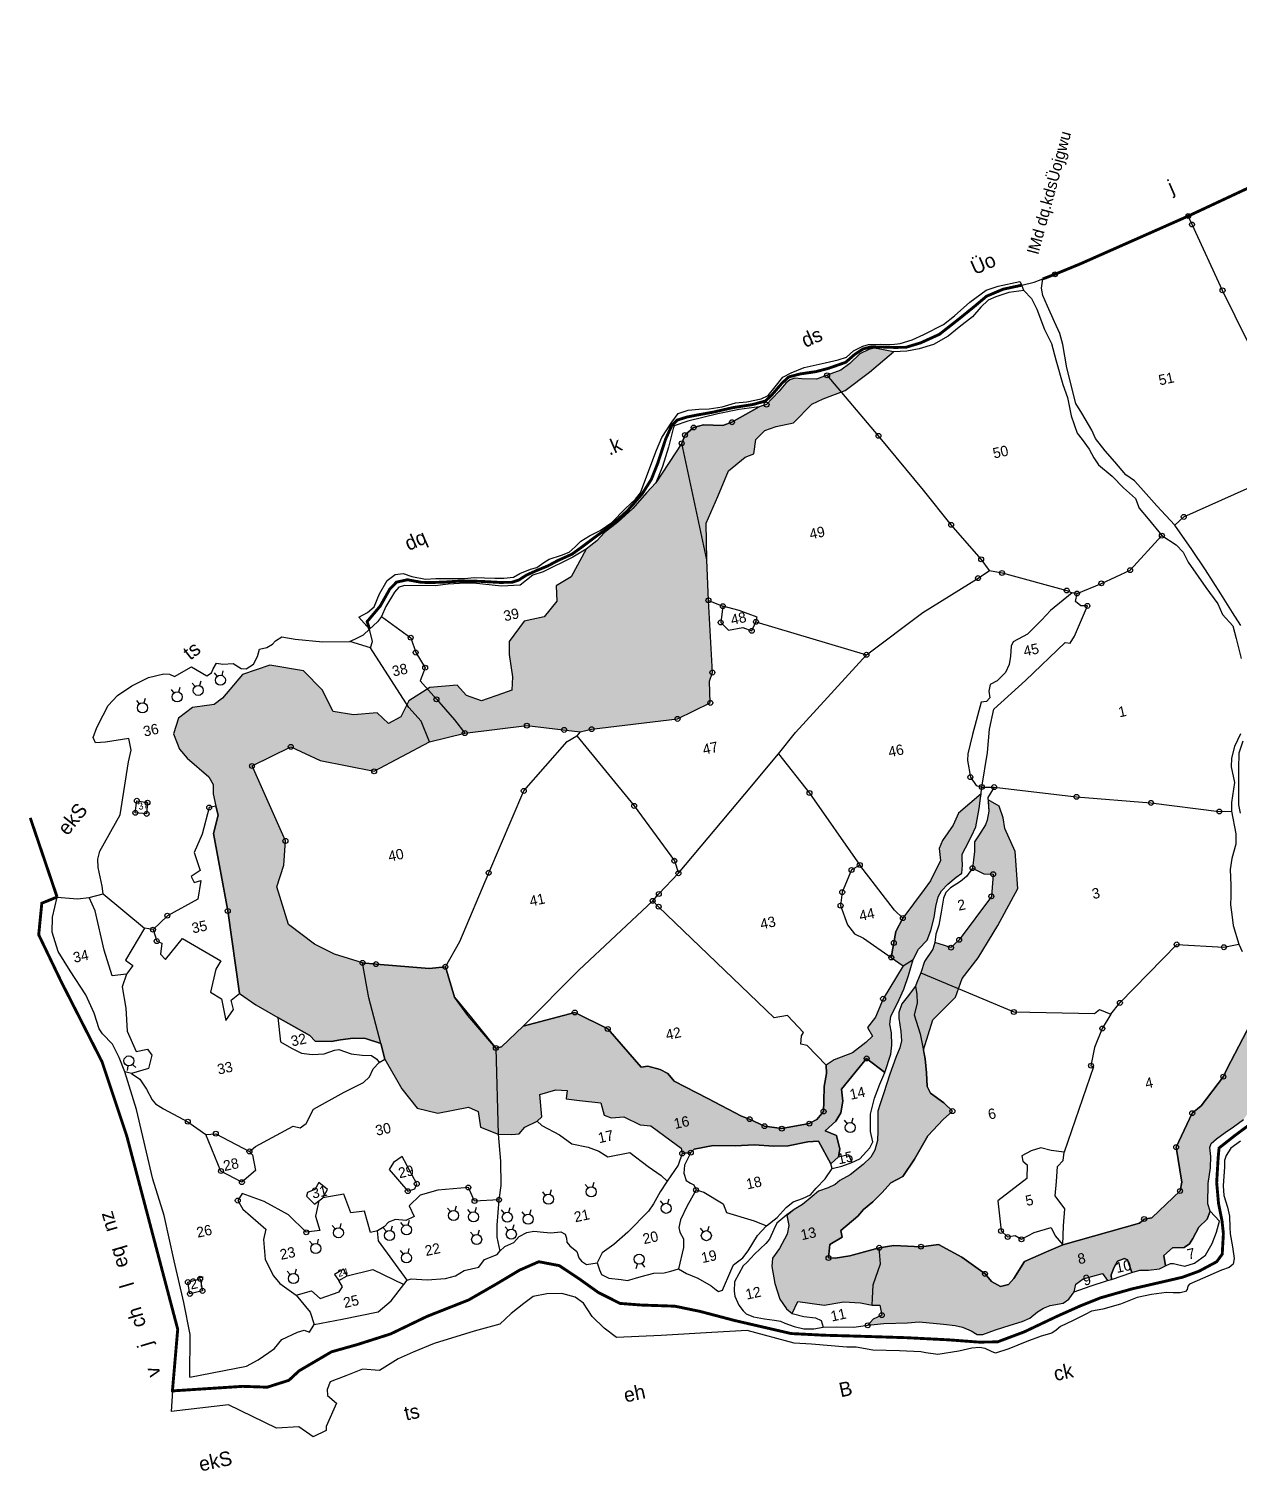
# Model space of a CAD drawing. Header units: metres. Extents: x 328371 to 332061, y 1804484 to 1807299.
# Drawn here: x 328581 to 330627, y 1804654 to 1807091 of the extents above; entities that cross this region are included whole.
import ezdxf

# ---------------------------------------------------------------- set-up
doc = ezdxf.new("R2010")
doc.units = ezdxf.units.M
doc.header["$LTSCALE"] = 0.035
doc.header["$MEASUREMENT"] = 0
doc.linetypes.add('DASHDOT', pattern=[25.4, 12.7, -6.35, 0, -6.35])
doc.linetypes.add('DIVIDE', pattern=[31.75, 12.7, -6.35, 0, -6.35, 0, -6.35])
doc.layers.get('0').update_dxf_attribs({"linetype": 'CONTINUOUS'})
for name, color, linetype in [('OFF', 1, 'CONTINUOUS'), ('POLY_HATCH', 12, 'CONTINUOUS'), ('POLY_PARCEL', 6, 'CONTINUOUS'), ('POLY_ROAD', 30, 'CONTINUOUS'), ('POLY_WATER', 4, 'CONTINUOUS'), ('SYM_STONE', 1, 'CONTINUOUS'), ('SYM_WELL', 1, 'CONTINUOUS'), ('TEXT_MAPOUT', 7, 'CONTINUOUS'), ('TEXT_PARCEL', 7, 'CONTINUOUS'), ('V-BOUND_LINE', 7, 'CONTINUOUS'), ('V_BOUND_STREAM_LINE', 7, 'DASHDOT'), ('V_DIVIDE_LINE', 7, 'DIVIDE')]:
    doc.layers.add(name, color=color, linetype=linetype)
doc.styles.add('TEXT_MAP', font='', dxfattribs={"height": 0.5})
doc.styles.get('TEXT_MAP').set_extended_font_data('Kruti Dev 050')
pattern_1 = [(0, (0, 0), (0.9525, 0.9525), [0.9525, -0.9525]), (90, (0.9525, 0), (-0.9525, 0.9525), [0.9525, -0.9525])]

# ---------------------------------------------------------------- blocks, each defined once
blk = doc.blocks.new('STONE')
blk.add_circle((0, 0), 0.0851)
blk = doc.blocks.new('MOTWELL')
for points in [[(-0.154, 0.296), (-0.08, 0.155)], [(0.154, 0.296), (0.08, 0.155)]]:
    blk.add_lwpolyline(points)
blk.add_circle((0, 0), 0.174)
blk = doc.blocks.new('SDHGH')
at = {"layer": 'POLY_HATCH'}
h = blk.add_hatch(dxfattribs=at)
h.set_pattern_fill('ZIGZAG', color=256, scale=0.3, style=0)
h.set_pattern_definition(pattern_1)
h.paths.add_polyline_path([(160.12, 257.54), (158.22, 256.23), (155.33, 254.07), (152.28, 252.29), (149.65, 251.02), (148.02, 249.93), (145.94, 248.87), (142.35, 244.75), (139.53, 243.77), (139.04, 241.19), (136.34, 238.99), (132.78, 238.99), (129.54, 236.12), (129.05, 233.92), (128.81, 229.99), (128.19, 227.79), (126.47, 227.54), (122.67, 227.05), (120.34, 228.52), (119.11, 230.61), (114.44, 231.22), (110.39, 229.75), (108.43, 227.3), (106.1, 226.68), (104.58, 228.88), (100.53, 229.37), (97.21, 230.72), (96.11, 234.76), (93.65, 238.68), (88.19, 240.85), (83.22, 240.28), (80.52, 238.19), (78.96, 237), (77.33, 236.23), (73.57, 236.51), (70.82, 235.25), (69.37, 232.74), (69.84, 229.98), (70.82, 228.14), (73.77, 224.22), (74.26, 222.75), (73.89, 221.15), (73.89, 219), (73.96, 217.4), (72.5, 214.43), (72.08, 200.83), (71.04, 186.46), (73.4, 183.91), (76.63, 180.99), (81.37, 176.75), (82.12, 175.62), (84.79, 174.95), (86.41, 174.9), (88.64, 174.73), (90.71, 174.23), (93.1, 172.84), (93.22, 170), (95.03, 164.35), (96.87, 160.55), (100.19, 158.96), (105.59, 158.83), (107.06, 157.73), (106.94, 155.03), (109.66, 153.17), (111.93, 152.64), (113.18, 152.48), (114.43, 153.38), (116.7, 153.97), (117.64, 154.52), (118.15, 158.39), (121.01, 158.58), (122.93, 158.04), (122.42, 156.67), (124.65, 155.89), (128.17, 154.75), (128.29, 152.52), (129.37, 151.81), (131.56, 151.53), (133.99, 149.58), (135.75, 149.03), (138.66, 145.73), (140.06, 144.13), (140.06, 143.19), (141.55, 143.02), (142.22, 143.51), (145.57, 143.42), (149.28, 142.53), (152.62, 141.99), (155.75, 141.06), (158.29, 140.61), (161.73, 140.57), (163.54, 140.26), (164.81, 135.98), (166.35, 136.91), (166.89, 138.12), (166.82, 140.6), (165.08, 141.8), (167.22, 143.01), (168.36, 144.28), (169.17, 146.15), (169.37, 148.23), (174.73, 152.51), (177.29, 149.49), (178.96, 152.35), (179.5, 153.85), (179.86, 155.94), (179.92, 157.43), (180.34, 158.73), (182.38, 161.29), (183.57, 162.85), (184.83, 165), (186.2, 167.56), (187.52, 169.06), (189.31, 170.31), (190.27, 171.77), (191.32, 173.86), (192.01, 175.65), (192.76, 177.21), (193.5, 178.13), (194.85, 179), (196.5, 179.87), (197.59, 180.39), (198.03, 181.7), (198.21, 182.74), (198.38, 183.57), (199.13, 184.51), (200.57, 186.26), (201.7, 187.69), (202.92, 190.65), (203.53, 192.35), (203.77, 193.08), (199.24, 190.62), (197.89, 188.78), (195.56, 186.58), (194.7, 185.35), (194.45, 183.27), (192, 180.2), (190.65, 178.98), (185.98, 174.92), (184.33, 172.92), (182.59, 168.68), (184.32, 166.81), (179.7, 162), (177.74, 159.14), (176.04, 157.73), (176.52, 156.08), (175.16, 155.26), (172.53, 153.99), (169.18, 153.46), (167.62, 152.87), (167.4, 151.43), (166.53, 149.3), (165.91, 146.83), (165.51, 145.11), (164.06, 144.01), (162.65, 143.58), (157.82, 143.74), (154.99, 144.79), (152.72, 146.52), (151.46, 147.34), (146.39, 151.55), (141.34, 155.7), (140.55, 157.23), (139.42, 158.21), (137.45, 159.19), (136.26, 159.29), (132.03, 166.97), (127.05, 170.96), (117.82, 170.53), (113.41, 167.81), (112.41, 167.84), (108.83, 174.38), (107.3, 177.96), (106.84, 183.43), (104.06, 183.75), (95.21, 186.42), (92.97, 187.12), (88.54, 189.62), (85.55, 192.01), (81.86, 196.29), (81.28, 203.12), (83.22, 206.55), (84.39, 210.56), (81.48, 224.46), (88.74, 226.28), (93.21, 222.91), (101.94, 219.09), (112.38, 222.07), (118.66, 222.23), (129.44, 221.22), (138.25, 218.25), (140.27, 218.25), (155.18, 216.85), (161.3, 218.36), (161.97, 222.06), (162.76, 223.41), (164.73, 235.77), (165.97, 242.69), (167.16, 248.88), (170.15, 253), (172.85, 256.92), (176.16, 258.64), (177.76, 258.88), (178.62, 261.21), (180.46, 262.44), (182.54, 262.68), (185.61, 262.68), (189.42, 265.13), (191.5, 265.62), (195.56, 266.24), (200.34, 268.44), (205.11, 271), (203.25, 271.85), (202.02, 272.36), (201.04, 272.32), (199.35, 271.89), (197.31, 270.62), (195.57, 269.82), (193.03, 269.48), (191.08, 269.23), (188.66, 269.82), (187.47, 270.16), (186.54, 270.07), (185.78, 269.65), (184.35, 268.57), (182.91, 267.59), (181.73, 266.74), (180.37, 266.66), (175.23, 265.03), (173.54, 264.82), (170.32, 265.63), (168.56, 265.54), (166.83, 264.59), (165.96, 263.3)])
h = blk.add_hatch(dxfattribs=at)
h.set_pattern_fill('ZIGZAG', color=256, scale=0.3, style=0)
h.set_pattern_definition(pattern_1)
h.paths.add_polyline_path([(207.37, 106.15), (208.08, 106.15), (208.15, 106.96), (208.94, 108.17), (209.74, 109.08), (211, 109.24), (211.49, 108.93), (211.73, 106.6), (213.18, 106.74), (214.66, 106.37), (216.56, 106.23), (217.7, 106.5), (217.79, 108.31), (219.54, 109.3), (221.51, 108.94), (222.54, 109.34), (223.34, 110.14), (224.73, 111.8), (226.43, 112.87), (227.24, 114.1), (227.14, 115.42), (227.92, 118.86), (228.91, 121.45), (229.37, 123.33), (229.51, 124.87), (229.91, 125.51), (230.96, 126.1), (232.68, 126.87), (234.27, 127.5), (236.22, 128.41), (237.86, 129.81), (239.51, 131.42), (241.68, 133.41), (243, 134.5), (244.36, 135.27), (245.27, 136.63), (244.68, 138.94), (244.39, 142.85), (244.11, 147.99), (243.77, 147.8), (235.28, 137.51), (234.4, 136.38), (229.56, 132.24), (227.8, 131.35), (223.83, 126.17), (223.54, 120.05), (222.89, 118.63), (217.12, 115.14), (215.78, 115.2), (214.84, 114.67), (201.1, 113.79), (198.05, 113.22), (194.01, 112.41), (191.58, 109.93), (190.44, 109.12), (189.04, 109.07), (187.69, 110.2), (186.87, 111.74), (183.58, 115.4), (180.07, 118.42), (177.04, 118.69), (172.51, 119.88), (169.92, 120.04), (164.66, 119.73), (162.12, 119.89), (160.99, 120.16), (161.69, 122.37), (164.07, 123.18), (164.07, 124.36), (167.47, 126.14), (168.66, 127.11), (170.51, 128.05), (172.45, 129.29), (174.28, 130.58), (176.55, 131.23), (179.14, 133.71), (182.27, 137.16), (185.47, 139.4), (187.31, 140.47), (186.18, 142.15), (184.29, 144.3), (183.91, 145.54), (184.34, 147.86), (184.62, 150.32), (184.64, 151.87), (187.35, 156.6), (191.98, 159.64), (193.83, 162.54), (197.26, 165.45), (201.76, 170.2), (206.51, 175.74), (207.44, 182.08), (206.51, 186.37), (206.65, 188.22), (206.38, 190.33), (204.73, 191.82), (204.47, 189.86), (203.85, 188.42), (203.41, 187.68), (201.78, 186.05), (200.91, 185.18), (200.54, 183.56), (199.6, 180.81), (201.3, 179.45), (202.87, 179.04), (201.76, 175.35), (194.72, 169.18), (193.05, 168.17), (191.17, 169.23), (190.52, 169.61), (189.9, 168.55), (188.08, 166.8), (187.02, 165), (186.01, 163.53), (185.64, 162.97), (183.83, 161.41), (182.7, 160.47), (181.83, 159.1), (181.64, 158.16), (181.52, 155.79), (181.27, 154.23), (180.71, 153.11), (179.7, 151.58), (178.07, 149.02), (176.26, 145.9), (175.33, 144.34), (174.7, 143.16), (174.39, 141.66), (173.95, 139.85), (173.58, 138.23), (172.75, 136.71), (171.81, 135.64), (170.25, 134.71), (167.69, 133.46), (165.75, 132.84), (164.82, 132.34), (163.5, 132.03), (161.76, 131.84), (160.44, 131.15), (158.57, 130.16), (156.95, 129.59), (155.51, 128.85), (155.48, 127.11), (154.83, 125.69), (153.05, 123.56), (151.52, 122.15), (151.1, 120.79), (150.98, 117.83), (151.22, 115), (151.99, 113.11), (152.82, 112.11), (154.18, 113.94), (158.55, 112.34), (161.98, 112.16), (164.76, 111.4), (166.65, 110.57), (167.95, 110.33), (167.9, 108.54), (166.3, 108.19), (165.15, 107.34), (167.94, 107.06), (171.98, 106.33), (173.98, 106.06), (178.02, 104.79), (179.92, 104.11), (181.1, 103.57), (182.42, 102.62), (183.33, 101.8), (184.3, 101.56), (186.61, 101.88), (189.25, 102.15), (191.42, 102.34), (192.83, 102.61), (194.37, 103.42), (195.51, 103.83), (196.73, 104.01), (199.02, 103.93), (200.11, 104.43), (201.31, 105.43), (201.87, 106.69), (203.28, 107.3), (206.74, 107.49)])
at = {"layer": 'OFF'}
for points in [[(229.09, 278.29), (229.24, 277.6)], [(229.43, 276.64), (229.24, 277.6)], [(104.99, 245.69), (106.35, 243.32)], [(204.14, 194.2), (206.22, 193.73)], [(45.16, 121.69), (44.21, 118.23)]]:
    blk.add_lwpolyline(points, dxfattribs=at)
at = {"layer": 'OFF', "flags": 128}
blk.add_lwpolyline([(229.24, 277.6), (231.46, 277.65), (233.06, 277.89)], dxfattribs=at)
at = {"layer": 'POLY_HATCH', "flags": 128}
blk.add_lwpolyline([(160.12, 257.54), (158.22, 256.23), (155.33, 254.07), (152.28, 252.29), (149.65, 251.02), (148.02, 249.93), (145.94, 248.87), (142.35, 244.75), (139.53, 243.77), (139.04, 241.19), (136.34, 238.99), (132.78, 238.99), (129.54, 236.12), (129.05, 233.92), (128.81, 229.99), (128.19, 227.79), (126.47, 227.54), (122.67, 227.05), (120.34, 228.52), (119.11, 230.61), (114.44, 231.22), (110.39, 229.75), (108.43, 227.3), (106.1, 226.68), (104.58, 228.88), (100.53, 229.37), (97.21, 230.72), (96.11, 234.76), (93.65, 238.68), (88.19, 240.85), (83.22, 240.28), (80.52, 238.19), (78.96, 237), (77.33, 236.23), (73.57, 236.51), (70.82, 235.25), (69.37, 232.74), (69.84, 229.98), (70.82, 228.14), (73.77, 224.22), (74.26, 222.75), (73.89, 221.15), (73.89, 219), (73.96, 217.4), (72.5, 214.43), (72.08, 200.83), (71.04, 186.46), (73.4, 183.91), (76.63, 180.99), (81.37, 176.75), (82.12, 175.62), (84.79, 174.95), (86.41, 174.9), (88.64, 174.73), (90.71, 174.23), (93.1, 172.84), (93.22, 170), (95.03, 164.35), (96.87, 160.55), (100.19, 158.96), (105.59, 158.83), (107.06, 157.73), (106.94, 155.03), (109.66, 153.17), (111.93, 152.64), (113.18, 152.48), (114.43, 153.38), (116.7, 153.97), (117.64, 154.52), (118.15, 158.39), (121.01, 158.58), (122.93, 158.04), (122.42, 156.67), (124.65, 155.89), (128.17, 154.75), (128.29, 152.52), (129.37, 151.81), (131.56, 151.53), (133.99, 149.58), (135.75, 149.03), (138.66, 145.73), (140.06, 144.13), (140.06, 143.19), (141.55, 143.02), (142.22, 143.51), (145.57, 143.42), (149.28, 142.53), (152.62, 141.99), (155.75, 141.06), (158.29, 140.61), (161.73, 140.57), (163.54, 140.26), (164.81, 135.98), (166.35, 136.91), (166.89, 138.12), (166.82, 140.6), (165.08, 141.8), (167.22, 143.01), (168.36, 144.28), (169.17, 146.15), (169.37, 148.23), (174.73, 152.51), (177.29, 149.49), (178.96, 152.35), (179.5, 153.85), (179.86, 155.94), (179.92, 157.43), (180.34, 158.73), (182.38, 161.29), (183.57, 162.85), (184.83, 165), (186.2, 167.56), (187.52, 169.06), (189.31, 170.31), (190.27, 171.77), (191.32, 173.86), (192.01, 175.65), (192.76, 177.21), (193.5, 178.13), (194.85, 179), (196.5, 179.87), (197.59, 180.39), (198.03, 181.7), (198.21, 182.74), (198.38, 183.57), (199.13, 184.51), (200.57, 186.26), (201.7, 187.69), (202.92, 190.65), (203.53, 192.35), (203.77, 193.08), (199.24, 190.62), (197.89, 188.78), (195.56, 186.58), (194.7, 185.35), (194.45, 183.27), (192, 180.2), (190.65, 178.98), (185.98, 174.92), (184.33, 172.92), (182.59, 168.68), (184.32, 166.81), (179.7, 162), (177.74, 159.14), (176.04, 157.73), (176.52, 156.08), (175.16, 155.26), (172.53, 153.99), (169.18, 153.46), (167.62, 152.87), (167.4, 151.43), (166.53, 149.3), (165.91, 146.83), (165.51, 145.11), (164.06, 144.01), (162.65, 143.58), (157.82, 143.74), (154.99, 144.79), (152.72, 146.52), (151.46, 147.34), (146.39, 151.55), (141.34, 155.7), (140.55, 157.23), (139.42, 158.21), (137.45, 159.19), (136.26, 159.29), (132.03, 166.97), (127.05, 170.96), (117.82, 170.53), (113.41, 167.81), (112.41, 167.84), (108.83, 174.38), (107.3, 177.96), (106.84, 183.43), (104.06, 183.75), (95.21, 186.42), (92.97, 187.12), (88.54, 189.62), (85.55, 192.01), (81.86, 196.29), (81.28, 203.12), (83.22, 206.55), (84.39, 210.56), (81.48, 224.46), (88.74, 226.28), (93.21, 222.91), (101.94, 219.09), (112.38, 222.07), (118.66, 222.23), (129.44, 221.22), (138.25, 218.25), (140.27, 218.25), (155.18, 216.85), (161.3, 218.36), (161.97, 222.06), (162.76, 223.41), (164.73, 235.77), (165.97, 242.69), (167.16, 248.88), (170.15, 253), (172.85, 256.92), (176.16, 258.64), (177.76, 258.88), (178.62, 261.21), (180.46, 262.44), (182.54, 262.68), (185.61, 262.68), (189.42, 265.13), (191.5, 265.62), (195.56, 266.24), (200.34, 268.44), (205.11, 271), (203.25, 271.85), (202.02, 272.36), (201.04, 272.32), (199.35, 271.89), (197.31, 270.62), (195.57, 269.82), (193.03, 269.48), (191.08, 269.23), (188.66, 269.82), (187.47, 270.16), (186.54, 270.07), (185.78, 269.65), (184.35, 268.57), (182.91, 267.59), (181.73, 266.74), (180.37, 266.66), (175.23, 265.03), (173.54, 264.82), (170.32, 265.63), (168.56, 265.54), (166.83, 264.59), (165.96, 263.3)], close=True, dxfattribs=at)
blk.add_lwpolyline([(243.77, 147.8), (235.28, 137.51), (234.4, 136.38), (229.56, 132.24), (227.8, 131.35), (223.83, 126.17), (223.54, 120.05), (222.89, 118.63), (217.12, 115.14), (215.78, 115.2), (214.84, 114.67), (201.1, 113.79), (198.05, 113.22), (194.01, 112.41), (191.58, 109.93), (190.44, 109.12), (189.04, 109.07), (187.69, 110.2), (186.87, 111.74), (183.58, 115.4), (180.07, 118.42), (177.04, 118.69), (172.51, 119.88), (169.92, 120.04), (164.66, 119.73), (162.12, 119.89), (160.99, 120.16), (161.69, 122.37), (164.07, 123.18), (164.07, 124.36), (167.47, 126.14), (168.66, 127.11), (170.51, 128.05), (172.45, 129.29), (174.28, 130.58), (176.55, 131.23), (179.14, 133.71), (182.27, 137.16), (185.47, 139.4), (187.31, 140.47), (186.18, 142.15), (184.29, 144.3), (183.91, 145.54), (184.34, 147.86), (184.62, 150.32), (184.64, 151.87), (187.35, 156.6), (191.98, 159.64), (193.83, 162.54), (197.26, 165.45), (201.76, 170.2), (206.51, 175.74), (207.44, 182.08), (206.51, 186.37), (206.65, 188.22), (206.38, 190.33), (204.73, 191.82), (204.47, 189.86), (203.85, 188.42), (203.41, 187.68), (201.78, 186.05), (200.91, 185.18), (200.54, 183.56), (199.6, 180.81), (201.3, 179.45), (202.87, 179.04), (201.76, 175.35), (194.72, 169.18), (193.05, 168.17), (191.17, 169.23), (190.52, 169.61), (189.9, 168.55), (188.08, 166.8), (187.02, 165), (186.01, 163.53), (185.64, 162.97), (183.83, 161.41), (182.7, 160.47), (181.83, 159.1), (181.64, 158.16), (181.52, 155.79), (181.27, 154.23), (180.71, 153.11), (179.7, 151.58), (178.07, 149.02), (176.26, 145.9), (175.33, 144.34), (174.7, 143.16), (174.39, 141.66), (173.95, 139.85), (173.58, 138.23), (172.75, 136.71), (171.81, 135.64), (170.25, 134.71), (167.69, 133.46), (165.75, 132.84), (164.82, 132.34), (163.5, 132.03), (161.76, 131.84), (160.44, 131.15), (158.57, 130.16), (156.95, 129.59), (155.51, 128.85), (155.48, 127.11), (154.83, 125.69), (153.05, 123.56), (151.52, 122.15), (151.1, 120.79), (150.98, 117.83), (151.22, 115), (151.99, 113.11), (152.82, 112.11), (154.18, 113.94), (158.55, 112.34), (161.98, 112.16), (164.76, 111.4), (166.65, 110.57), (167.95, 110.33), (167.9, 108.54), (166.3, 108.19), (165.15, 107.34), (167.94, 107.06), (171.98, 106.33), (173.98, 106.06), (178.02, 104.79), (179.92, 104.11), (181.1, 103.57), (182.42, 102.62), (183.33, 101.8), (184.3, 101.56), (186.61, 101.88), (189.25, 102.15), (191.42, 102.34), (192.83, 102.61), (194.37, 103.42), (195.51, 103.83), (196.73, 104.01), (199.02, 103.93), (200.11, 104.43), (201.31, 105.43), (201.87, 106.69), (203.28, 107.3), (206.74, 107.49), (207.37, 106.15), (208.08, 106.15), (208.15, 106.96), (208.94, 108.17), (209.74, 109.08), (211, 109.24), (211.49, 108.93), (211.73, 106.6), (213.18, 106.74), (214.66, 106.37), (216.56, 106.23), (217.7, 106.5), (217.79, 108.31), (219.54, 109.3), (221.51, 108.94), (222.54, 109.34), (223.34, 110.14), (224.73, 111.8), (226.43, 112.87), (227.24, 114.1), (227.14, 115.42), (227.92, 118.86), (228.91, 121.45), (229.37, 123.33), (229.51, 124.87), (229.91, 125.51), (230.96, 126.1), (232.68, 126.87), (234.27, 127.5), (236.22, 128.41)], dxfattribs=at)
at = {"layer": 'POLY_PARCEL', "flags": 128}
for points in [[(270.65, 239.51), (266.62, 254.8), (263.03, 269.37), (260.27, 281.63), (259.95, 283.2)], [(213.39, 230.54), (212.36, 232.73), (208.55, 239.66), (205.16, 246.54), (199.52, 257.37), (193.03, 269.48)], [(164.73, 235.77), (165.97, 242.69), (165.96, 263.3), (166.83, 264.59), (168.56, 265.54), (170.32, 265.63), (173.54, 264.82), (175.23, 265.03), (180.37, 266.66)], [(108.84, 245.01), (113.01, 240.35), (113.31, 237.65), (114.36, 234.74), (113.01, 232.72), (115.11, 228.98), (117.43, 224.86), (118.66, 222.23)], [(105.82, 240.12), (106.42, 241.09), (106.35, 243.32)], [(105.82, 240.12), (102.59, 241.92)], [(112.38, 222.07), (111.74, 225.84), (110.17, 228.6), (105.82, 240.12)], [(138.25, 218.25), (140.27, 218.25), (155.18, 216.85), (161.3, 218.36), (161.97, 222.06), (162.76, 223.41), (164.73, 235.77)], [(164.73, 235.77), (166.95, 234.26)], [(246.37, 231.4), (248.18, 232.49), (259.96, 234.95), (265.11, 234.13)], [(166.95, 234.26), (166, 231.58), (167.03, 230.02), (169.55, 229.94), (170.95, 229.03), (171.98, 230.39)], [(171.98, 230.39), (172.35, 231.17), (169.59, 232.94), (166.95, 234.26)], [(171.98, 230.39), (189.46, 220.78)], [(189.46, 220.78), (200.56, 225.86), (211.14, 229.67), (213.39, 230.54)], [(213.39, 230.54), (215.39, 229.66), (225.69, 224.32), (226.55, 223.72)], [(227.32, 223.43), (231.81, 224.26), (237.17, 225.44), (243.79, 230.12)], [(92.97, 187.12), (88.54, 189.62), (85.55, 192.01), (81.86, 196.29), (81.28, 203.12), (83.22, 206.55), (84.39, 210.56), (81.48, 224.46), (88.74, 226.28), (93.21, 222.91), (101.94, 219.09), (112.38, 222.07)], [(60.73, 222.79), (62.45, 222.09), (61.91, 220.21), (60.03, 220.82), (60.73, 222.79)], [(112.38, 222.07), (118.66, 222.23), (129.44, 221.22), (138.25, 218.25)], [(226.55, 223.72), (222.23, 221.51), (220.38, 220.27), (217.43, 218.37), (214.77, 217.58), (214.27, 216.93), (213.76, 215.3), (213.26, 213.9), (212.32, 212.72), (210.63, 211.61), (209.27, 211.21), (208.84, 210.17), (208.77, 208.99), (208.05, 208.48), (207.11, 208.59), (204.48, 203.44), (202.97, 200.35), (202.68, 199.23), (202.57, 196.28), (203.26, 194.63), (204.14, 194.2)], [(204.14, 194.2), (206.38, 199.8), (207.57, 203.67), (209.01, 206.93), (215.45, 210.61), (223.53, 215.56), (224.34, 215.32), (225.35, 216.29), (228.62, 220.96), (227.5, 221.21), (226.75, 222.14), (227.32, 223.43)], [(227.32, 223.43), (226.55, 223.72)], [(170.95, 207.23), (174.63, 210.25), (189.46, 220.78)], [(106.84, 183.43), (110.22, 187.17), (117.6, 197.74), (126.53, 210.3), (135.69, 217.05), (137.5, 217.65)], [(138.25, 218.25), (137.5, 217.65)], [(137.5, 217.65), (144.65, 203.72), (149.44, 192.98), (149.68, 190.72)], [(52.63, 193.83), (50.18, 194.09), (49.75, 198.71), (49.66, 205.68), (49.16, 208.19)], [(51.61, 208.3), (57.34, 200.98)], [(149.68, 190.72), (163.8, 201.65), (170.95, 207.23)], [(170.95, 207.23), (174.78, 199.48), (180.64, 185.47)], [(57.34, 200.98), (52.98, 196.27), (54.02, 195.05), (52.63, 193.83)], [(58.75, 200.41), (57.34, 200.98)], [(52.63, 193.83), (51.43, 191.89), (51.26, 188.1), (50.66, 184.16), (51.47, 180.41)], [(206.22, 193.73), (219.79, 189.08), (232.17, 185.32), (243.41, 181.37), (245.48, 180.99)], [(144.31, 186.99), (145.61, 187.93), (149.68, 190.72)], [(93.1, 172.84), (92.77, 180.97), (92.97, 187.12)], [(92.97, 187.12), (95.21, 186.42), (104.06, 183.75), (106.84, 183.43)], [(117.82, 170.53), (129.29, 177.94), (144.31, 186.99)], [(167.62, 152.87), (165.14, 156.86), (164.12, 157.32), (164.52, 158.73), (165, 159.21), (162.9, 162.7), (160.6, 162.77), (145.1, 185.78), (144.31, 186.99)], [(180.64, 185.47), (179.08, 184.94), (176.69, 181.52), (175.91, 179.31), (176.39, 175.8), (177.22, 174.01), (178.6, 172.97), (182.59, 168.68)], [(182.59, 168.68), (184.33, 172.92), (185.98, 174.92), (184.89, 176.59), (180.64, 185.47)], [(106.84, 183.43), (107.3, 177.96), (109.37, 173.84), (112.41, 167.84)], [(51.47, 180.41), (53.47, 180.41), (53.98, 179.22), (52.92, 177.09), (49.85, 176.87)], [(93.1, 172.84), (90.71, 174.23), (88.64, 174.73), (86.41, 174.9), (84.79, 174.95), (82.12, 175.62), (81.37, 176.75), (76.63, 180.99), (76.19, 176.75), (77.86, 175.3), (79.36, 174.08), (81.09, 173.47), (83.16, 173.13), (85.05, 173.35), (85.78, 173.35), (87.74, 172.17), (89.53, 171.5), (91.09, 171.11), (91.87, 170.33), (92.16, 169.66)], [(199.6, 180.81), (201.3, 179.45), (202.87, 179.04), (201.76, 175.35), (194.72, 169.18), (193.05, 168.17), (191.17, 169.23), (190.52, 169.61)], [(49.85, 176.87), (48.78, 177.36)], [(49.85, 176.87), (51.05, 175.6), (51.84, 173.66), (52.39, 171.63), (52.79, 170.83), (53.98, 169.69), (57.62, 166.65), (60.17, 163.85)], [(92.16, 169.66), (93.22, 170), (93.1, 172.84)], [(112.41, 167.84), (113.41, 167.81), (117.82, 170.53)], [(117.82, 170.53), (127.05, 170.96), (132.03, 166.97), (136.26, 159.29), (137.45, 159.19), (139.42, 158.21), (140.55, 157.23), (141.34, 155.7), (146.39, 151.55), (151.46, 147.34), (152.72, 146.52), (154.99, 144.79), (157.82, 143.74), (162.65, 143.58), (164.06, 144.01), (165.51, 145.11), (165.91, 146.83), (166.53, 149.3), (167.4, 151.43), (167.62, 152.87)], [(66.94, 159.37), (68.16, 160), (75.29, 162.06), (76.41, 161.51), (77.58, 162.01), (79.31, 164.18), (85.11, 165.91), (88.74, 166.85), (89.98, 167.6), (90.87, 168.83), (92.16, 169.66)], [(112.41, 167.84), (109.66, 153.17)], [(182.59, 168.68), (184.32, 166.81)], [(184.32, 166.81), (186.2, 167.56)], [(184.32, 166.81), (179.7, 162), (177.74, 159.14), (176.04, 157.73), (176.52, 156.08), (175.16, 155.26), (172.53, 153.99), (169.18, 153.46), (167.62, 152.87)], [(187.02, 165), (201.33, 154.98), (214.93, 151.8), (215.91, 152.25), (217.65, 151.05)], [(60.17, 163.85), (61.91, 163.6), (66.94, 159.37)], [(61.41, 157.09), (60.17, 163.85)], [(185.64, 162.97), (185.53, 161.48), (185.32, 160.02), (184.35, 158.13), (184.67, 154.74), (184.62, 150.32), (184.34, 147.86), (183.91, 145.54), (184.29, 144.3), (186.18, 142.15), (187.31, 140.47), (185.47, 139.4), (182.27, 137.16), (179.14, 133.71), (176.55, 131.23), (174.28, 130.58), (172.45, 129.29), (170.51, 128.05), (168.66, 127.11), (167.47, 126.14), (164.07, 124.36), (164.07, 123.18), (161.69, 122.37), (160.99, 120.16), (162.12, 119.89), (164.66, 119.73), (169.92, 120.04)], [(217.65, 151.05), (219.6, 152.64), (231.34, 160.45), (239.23, 158.24), (241.85, 158.2)], [(66.94, 159.37), (67.34, 158.68), (67.29, 155.94), (64.55, 154.45), (61.41, 157.09)], [(116.7, 153.97), (117.64, 154.52), (118.15, 158.39), (121.01, 158.58), (122.93, 158.04), (122.42, 156.67), (124.65, 155.89), (128.17, 154.75), (128.29, 152.52), (129.37, 151.81), (131.56, 151.53), (133.99, 149.58), (135.75, 149.03), (138.66, 145.73), (140.06, 144.13), (140.06, 143.19)], [(76.9, 148.49), (75.78, 146.02), (75.96, 143.43), (73.6, 143.61), (71.24, 147.2), (67.59, 150.37), (64.17, 152.55), (63.17, 151.49), (63.7, 149.85), (66.88, 145.61), (66.12, 143.96), (65.64, 140.52), (66.47, 137.46), (67.23, 135.93), (69.59, 133.34)], [(89.9, 151.19), (92.27, 146.86), (93.54, 146.97), (94.06, 147.78), (92.56, 152.92), (90.88, 152.23), (89.9, 151.19)], [(109.66, 153.17), (109.05, 148.53), (108.21, 144.42), (107.38, 142.06)], [(109.66, 153.17), (111.93, 152.64), (113.18, 152.48), (114.43, 153.38), (116.7, 153.97)], [(116.7, 153.97), (117.37, 153.04), (119.98, 150.81), (121.75, 148.84), (124.39, 147.71), (126.02, 146.62), (127.39, 145.35), (131.24, 145.28), (133.83, 142.26), (135.71, 140.22), (136.5, 139.06)], [(177.29, 149.49), (174.73, 152.51), (169.37, 148.23), (169.17, 146.15), (168.36, 144.28), (167.22, 143.01), (165.08, 141.8), (166.82, 140.6), (166.89, 138.12), (166.35, 136.91), (164.81, 135.98)], [(77.67, 148.85), (78.78, 150.08), (77.55, 151.55), (76.6, 150.55), (75.25, 150.32), (74.95, 149.73), (76.01, 148.08), (76.9, 148.49)], [(217.65, 151.05), (215.68, 148.94), (213.65, 146), (212.41, 143.08), (212.77, 142.77), (204.72, 129.44)], [(76.9, 148.49), (77.67, 148.85)], [(85.68, 141.28), (84.46, 141.2), (84.23, 145.03), (81.84, 145.27), (81.33, 148.67), (77.67, 148.85)], [(201.1, 113.79), (214.84, 114.67), (215.78, 115.2), (217.12, 115.14), (222.89, 118.63), (223.54, 120.05), (223.83, 126.17), (227.8, 131.35), (229.56, 132.24), (234.4, 136.38), (235.28, 137.51), (243.77, 147.8)], [(107.38, 142.06), (103.19, 142.75), (102.65, 145.26), (97.4, 145.94), (94.2, 145.71), (91.96, 144.31), (92.42, 142.33), (90.89, 141.95), (89.14, 142.49), (87.87, 142.33), (86.97, 141.67), (85.68, 141.28)], [(140.06, 143.19), (138.95, 141.38), (136.5, 139.06)], [(141.55, 143.02), (140.04, 141.14), (139.63, 139.81), (139.72, 138.47), (140.35, 137.85), (140.88, 137.49), (141.06, 136.51)], [(141.55, 143.02), (140.06, 143.19)], [(164.81, 135.98), (163.54, 140.26), (161.73, 140.57), (158.29, 140.61), (155.75, 141.06), (152.62, 141.99), (149.28, 142.53), (145.57, 143.42), (142.22, 143.51), (141.55, 143.02)], [(88.93, 131.83), (85.49, 139.52), (85.68, 141.28)], [(107.38, 142.06), (106.11, 137.86), (105.65, 135.8), (105.64, 133.37)], [(136.5, 139.06), (134.94, 137.5), (133.37, 135.74), (132.23, 134.67), (127.98, 131.88), (125.18, 130.27), (122.89, 129.31), (121.68, 127.78)], [(78.95, 134.75), (78.54, 135.99), (76.83, 135.46), (77.36, 134.28)], [(78.95, 134.75), (83.49, 134.87), (88.17, 131.2)], [(141.06, 136.51), (138.92, 134.02), (137.36, 132.03), (136.78, 130.77), (136.79, 129.94), (137.17, 128.72), (136.82, 127.27), (135.24, 123.8)], [(141.06, 136.51), (142.3, 135.83), (145.14, 133.17), (145.42, 131.59), (149.75, 129.18), (151.7, 127.89)], [(164.89, 135.13), (164.81, 135.98)], [(166.35, 136.91), (168.17, 136.91), (168.42, 135.43)], [(69.59, 133.34), (72.36, 133.52), (73.53, 131.93), (77.01, 132.34), (77.72, 133.05), (77.36, 134.28)], [(69.59, 133.34), (71.35, 129.99), (71.56, 127.74)], [(77.36, 134.28), (78.95, 134.75)], [(204.72, 129.44), (202.54, 130.17), (200.91, 131.03), (199.2, 130.89), (197.43, 130.39), (197.39, 129.44), (197.97, 128.63), (197.43, 126.37), (191.69, 123.66), (191.15, 118.42), (192.05, 117.16), (193.36, 117.16), (194.31, 116.26), (196.71, 116.93), (199.74, 117.2), (200.1, 115.6), (201.1, 113.79)], [(155.51, 128.97), (155.48, 127.11), (154.83, 125.69), (153.05, 123.56), (151.52, 122.15), (151.1, 120.79), (150.98, 117.83), (151.22, 115), (151.99, 113.11), (152.82, 112.11)], [(201.1, 113.79), (201.91, 117), (202.77, 119.8), (201.59, 122.36), (202.36, 124.76), (203.04, 127.24), (204.22, 128.05), (204.72, 129.44)], [(166.65, 110.57), (167.55, 113.99), (169.56, 117.3), (169.92, 120.04)], [(169.92, 120.04), (172.51, 119.88), (177.04, 118.69), (180.07, 118.42), (183.58, 115.4), (186.87, 111.74), (187.69, 110.2), (189.04, 109.07), (190.44, 109.12), (191.58, 109.93), (194.01, 112.41), (198.05, 113.22), (201.1, 113.79)], [(152.82, 112.11), (154.18, 113.94), (158.55, 112.34), (161.98, 112.16), (164.76, 111.4), (166.65, 110.57)], [(227.24, 114.1), (226.43, 112.87), (224.73, 111.8), (223.34, 110.14), (222.54, 109.34), (221.51, 108.94), (219.54, 109.3), (217.79, 108.31), (217.7, 106.5)], [(152.82, 112.11), (154.65, 111.16), (156.6, 110.51), (157.43, 109.86), (157.57, 108.65)], [(166.65, 110.57), (167.95, 110.33), (167.9, 108.54), (166.3, 108.19), (165.15, 107.34)], [(201.31, 105.43), (201.87, 106.69), (203.28, 107.3), (206.74, 107.49), (207.37, 106.15)], [(211.73, 106.6), (211.49, 108.93), (211, 109.24), (209.74, 109.08), (208.94, 108.17), (208.15, 106.96), (208.08, 106.15)]]:
    blk.add_lwpolyline(points, dxfattribs=at)
for points in [[(59.75, 194.88), (63.42, 197.85), (69.11, 192.66), (67.92, 191.45), (66.19, 187.71), (67.79, 186.19), (67.72, 182.38), (69.45, 183.97), (69.38, 185.63), (71.04, 186.46), (72.08, 200.83), (72.5, 214.43), (73.96, 217.4), (73.89, 219), (72.71, 219), (70.56, 214.77), (68.55, 211.94), (68.9, 208.68), (67.16, 207.99), (67.44, 206.88), (68.62, 206.95), (67.44, 203.9), (61.69, 202.24), (58.75, 200.41), (58.96, 198.33), (58.96, 198.33), (59.73, 197.78), (59.1, 195.98)], [(51.75, 139.52), (53.96, 139.64), (53.91, 137.5), (51.67, 137.45)]]:
    blk.add_lwpolyline(points, close=True, dxfattribs=at)
at = {"layer": 'POLY_ROAD', "flags": 128}
for points in [[(246.93, 180.31), (246.98, 181.79), (247.51, 184.47), (248.27, 187.86), (248.9, 190.57), (250.05, 192.44)], [(253.88, 212.02), (252.93, 214.51), (251.64, 218.14), (249.91, 222.75), (248.33, 226.71), (246.37, 231.4), (244.01, 235.35), (242, 238.98), (241.14, 240.37), (239.9, 241.7), (238.51, 244.33), (237.31, 246.51), (236.11, 248.99), (235.78, 250.52), (234.72, 253.77), (234.1, 255.63), (233.86, 261.96), (234.05, 266.07), (233.91, 268.06), (233.48, 270.2), (232.86, 273.12), (232.43, 275.08), (232.48, 276.37), (233.06, 277.89)], [(229.43, 276.64), (230.43, 275), (230.91, 272.97), (231.49, 269.3), (232.17, 266.65), (232.27, 263.75), (232.56, 259.31), (232.89, 256.94), (232.85, 253.71), (233.23, 250.53), (233.82, 249.27), (234.64, 247.39), (235.12, 245.79), (235.65, 244.44), (237.54, 241.98), (239.04, 239.61), (240.68, 237.39), (240.98, 235.61), (242.1, 233.44), (243.79, 230.12), (245.87, 228.03), (246.79, 226.53), (247.27, 224.69), (249.32, 219.74), (250.77, 216.55), (251.15, 214.57), (252.46, 212.25), (252.61, 209.98), (252.7, 206.46)], [(249.84, 193.72), (248.34, 191.79), (247.42, 189.96), (247.08, 188.51), (247.04, 185.71), (245.78, 182.42), (245.48, 180.99), (245.39, 176.98), (245, 175.24), (243.79, 172.97), (243.11, 171.14), (242.67, 168.49), (242.28, 166.65), (241.9, 165.15), (241.75, 163.51), (241.61, 161.58), (241.85, 158.2), (242.15, 156.88)]]:
    blk.add_lwpolyline(points, dxfattribs=at)
at = {"layer": 'POLY_WATER', "flags": 128}
for points in [[(104.99, 245.69), (106.61, 246.17), (107.96, 246.89), (109.36, 248.88), (111.14, 250.87), (112.71, 251.59), (114.07, 251.5), (115.47, 250.65), (117.67, 249.68), (119.45, 249.43), (122.12, 248.88), (124.29, 248.37), (125.94, 248.2), (129.42, 247.35), (130.94, 247.01), (132.62, 246.81), (133.81, 247.19), (135.76, 247.53), (136.94, 247.61), (138.3, 248.21), (139.32, 248.55), (141.52, 248.76), (142.96, 249.01), (144.15, 249.69), (145.3, 250.45), (146.99, 251.04), (148.99, 251.51), (151.25, 252.45), (154.01, 254.27), (156.08, 255.54), (157.19, 256.43), (159.14, 259.48), (161.43, 263.04), (162.8, 265.01), (165.09, 267.25), (166.44, 268.48), (168.27, 268.69), (170.09, 268.48), (171.87, 268.14), (174.12, 268.02), (176.54, 268.19), (178.47, 267.94), (181.01, 267.94), (182.32, 268.23), (183.85, 269.42), (185.46, 270.78), (187.03, 271.24), (189.45, 271.62), (193.18, 271.66), (195.49, 271.67), (196.98, 271.84), (198.38, 272.65), (200.12, 273.11), (201.18, 273.15), (203.25, 272.77), (205.12, 272.35), (206.56, 272.18), (208.72, 272.35), (210.88, 272.86), (214.57, 273.79), (216.76, 274.9), (219.85, 276.64), (223.03, 278.04), (225.24, 278.29), (229.09, 278.29)], [(229.43, 276.64), (226.8, 276.85), (224.43, 276.6), (223.03, 276.3), (221.55, 275.37), (219.77, 274.06), (217.14, 272.79), (214.97, 271.69), (212.13, 270.8), (209.55, 270.59), (207.43, 270.63), (205.11, 271), (203.25, 271.85), (202.02, 272.36), (201.04, 272.32), (199.35, 271.89), (197.31, 270.62), (195.57, 269.82), (193.03, 269.48), (191.08, 269.23), (188.66, 269.82), (187.47, 270.16), (186.54, 270.07), (185.78, 269.65), (184.35, 268.57), (182.91, 267.59), (181.73, 266.74), (180.37, 266.66), (176.94, 266.91), (173.12, 266.96), (167.82, 266.79), (165.32, 266.53), (165.06, 266.11), (163.6, 263.13), (161.86, 260.08), (160.12, 257.54), (158.22, 256.23), (155.33, 254.07), (152.28, 252.29), (149.65, 251.02), (148.02, 249.93), (145.94, 248.87), (143.36, 248.03), (137.85, 246.63), (135.94, 246.46), (133.44, 245.23), (130.27, 245.74), (125.65, 247.26), (123.23, 247.73), (121.33, 248.03), (119.04, 248.24), (113.95, 249.38), (112.85, 249.34), (111.91, 248.62), (109.94, 246.53), (108.84, 245.01), (107.95, 244.25), (106.35, 243.32)], [(48.63, 123.37), (50.2, 130.6), (50.32, 136.22), (50.2, 143.63), (50.15, 151.65), (49.62, 158.23), (49.39, 170.56), (48.78, 177.36), (48.34, 180.02), (47.69, 182.55), (46.41, 184.65), (46, 185.58), (45.77, 188.43), (45, 191.85), (43.25, 196.45), (41.91, 200.18), (41.62, 203.68), (42.2, 206.22), (43.72, 209.43), (47.12, 208.36), (49.16, 208.19), (51.61, 208.3), (51.73, 209.64), (51.73, 212.91), (52.02, 214.36), (52.61, 215.63), (57.39, 221.05), (60.72, 229.7), (61.6, 231.57), (61.66, 233.61), (57.57, 233.84), (55.88, 234.07), (55.65, 235.06), (56.64, 236.66), (58.16, 238.47), (59.38, 239.93), (61.31, 241.27), (64.11, 242.43), (67.2, 243.19), (69.95, 243.25), (70.88, 243.02), (71.64, 242.43), (74.85, 243.42), (77.12, 241.33), (78.06, 241.68), (78.46, 242.32), (79.22, 243.13), (80.27, 242.73), (82.02, 242.49), (83.19, 241.33), (84.07, 241.09), (85.43, 241.62), (86.43, 242.79), (87.01, 243.96), (88.35, 243.96), (89.4, 244.3), (90.04, 244.77), (91.27, 245.18), (93.43, 244.3), (97.98, 242.85), (102.59, 241.92), (104.01, 242.27), (105.12, 242.57), (106.35, 243.32)], [(48.63, 123.37), (58.61, 123.18), (60.77, 123.8), (62.89, 124.67), (63.99, 125.1), (65.55, 126.38), (68.48, 127.07), (69.64, 127.13), (70.48, 126.61), (71.56, 127.74), (76.5, 127.63), (82.82, 127.54), (85.45, 128.91), (88.17, 131.2), (88.93, 131.83), (89.62, 131.92), (92.29, 131.17), (95.44, 130.71), (97.26, 130.8), (98.92, 131.4), (101.5, 131.4), (102.74, 132.48), (105.09, 132.85), (105.64, 133.37), (106.65, 133.96), (108.33, 134.28), (109.43, 135.12), (110.88, 135.52), (112.1, 135.47), (113.72, 134.95), (114.94, 134.57), (116.65, 134.39), (117.32, 133.82), (117.38, 133.09), (117.29, 132.4), (117.65, 131.66), (118.64, 130.47), (118.78, 129.32), (119.1, 128.65), (119.8, 127.9), (121.68, 127.78), (121.83, 126.52), (122, 125.68), (123.1, 124.76), (125.13, 124.09), (126.15, 123.69), (128.65, 123.89), (130.86, 124), (132.63, 123.69), (133.82, 123.69), (135.24, 123.8), (136.4, 122.76), (138.17, 121.54), (140.09, 119.73), (140.82, 118.89), (141.16, 118.52), (141.86, 118.63), (144, 121.59), (144.65, 122.49), (146.51, 123.33), (147.64, 124.34), (149.8, 126.55), (151.7, 127.89), (153.8, 128.88), (155.66, 130.25), (157.09, 130.97), (158.76, 131.15), (160.26, 131.51), (161.46, 132.4), (163.34, 133.69), (164.89, 135.13), (166.57, 135.19), (168.42, 135.43), (169.92, 135.78), (172.01, 137.28), (172.73, 138.17), (172.73, 140.02), (173.32, 142.95), (174.64, 145.52), (176.03, 147.7), (177.29, 149.49), (178.96, 152.35), (179.5, 153.85), (179.86, 155.94), (179.92, 157.43), (180.34, 158.73), (182.38, 161.29), (183.57, 162.85), (184.83, 165), (186.2, 167.56), (187.52, 169.06), (189.31, 170.31), (190.27, 171.77), (191.32, 173.86), (192.01, 175.65), (192.76, 177.21), (193.5, 178.13), (194.85, 179), (196.5, 179.87), (197.59, 180.39), (198.03, 181.7), (198.21, 182.74), (198.38, 183.57), (199.13, 184.51), (200.57, 186.26), (201.7, 187.69), (202.92, 190.65), (203.53, 192.35), (204.14, 194.2)], [(206.22, 193.73), (204.78, 192.23), (204.47, 189.86), (203.85, 188.42), (203.41, 187.68), (201.78, 186.05), (200.91, 185.18), (200.54, 183.56), (199.6, 180.81), (198.26, 179.65), (197.08, 178.97), (195.14, 178.28), (194.2, 177.66), (193.58, 176.78), (192.71, 174.54), (191.83, 172.42), (190.96, 170.98), (190.52, 169.61), (189.9, 168.55), (188.08, 166.8), (187.02, 165), (186.01, 163.53), (185.64, 162.97), (183.83, 161.41), (182.7, 160.47), (181.83, 159.1), (181.64, 158.16), (181.52, 155.79), (181.27, 154.23), (180.71, 153.11), (179.7, 151.58), (178.07, 149.02), (176.26, 145.9), (175.33, 144.34), (174.7, 143.16), (174.39, 141.66), (173.95, 139.85), (173.58, 138.23), (172.75, 136.71), (171.81, 135.64), (170.25, 134.71), (167.69, 133.46), (165.75, 132.84), (164.82, 132.34), (163.5, 132.03), (161.76, 131.84), (160.44, 131.15), (158.57, 130.16), (156.95, 129.59), (155.51, 128.97), (154.31, 128.37), (153.49, 127.94), (152.81, 127), (151.68, 125.5), (150.93, 124.88), (148.62, 123.51), (147.06, 122.45), (146.25, 121.95), (145.25, 120.76), (144.19, 119.58), (143.81, 118.02), (143.75, 117.16), (144.09, 115.45), (144.59, 114.36), (145, 113.73), (146.13, 112.96), (147.95, 112.23), (149.58, 111.6), (150.58, 111.24), (151.22, 110.74), (152.67, 109.83), (154.21, 109.11), (155.94, 108.74), (157.57, 108.65), (159.84, 108.24), (162.74, 107.52), (165.15, 107.34), (167.94, 107.06), (171.98, 106.33), (173.98, 106.06), (178.02, 104.79), (179.92, 104.11), (181.1, 103.57), (182.42, 102.62), (183.33, 101.8), (184.3, 101.56), (186.61, 101.88), (189.25, 102.15), (191.42, 102.34), (192.83, 102.61), (194.37, 103.42), (195.51, 103.83), (196.73, 104.01), (199.02, 103.93), (200.11, 104.43), (201.31, 105.43), (204.2, 105.83), (207.37, 106.15), (208.08, 106.15), (211.73, 106.6), (213.18, 106.74), (214.66, 106.37), (216.56, 106.23), (217.7, 106.5), (218.65, 106.73), (219.11, 106.64), (219.79, 106.28), (220.92, 105.73), (222.69, 105.87), (224.87, 106.86), (226.41, 108.59), (227.55, 110.31), (228.46, 112.06), (227.24, 114.1), (227.14, 115.42), (227.92, 118.86), (228.91, 121.45), (229.37, 123.33), (229.51, 124.87), (229.91, 125.51), (230.96, 126.1), (232.68, 126.87), (234.27, 127.5), (236.22, 128.41)], [(234.92, 124.87), (233.06, 124.01), (232.01, 122.92), (231.51, 122.19), (231.29, 121.06), (230.38, 117.93), (230.14, 116.27), (230.32, 114.13), (230.32, 112.59), (229.96, 110.69), (229.78, 109.56), (229.73, 107.29), (229.55, 105.21), (229.19, 104.3), (228.41, 103.89), (227.01, 103.71), (223.5, 103), (221.09, 102.55), (220.69, 102.23), (220.5, 101.73), (220.14, 101.41), (219.19, 101.41), (218.01, 101.68), (216.87, 101.96), (214.29, 102.18), (211.74, 102.18), (208.66, 101.68), (205.48, 101.46), (203.53, 101.55), (202.33, 101.24), (200.1, 100.65), (197.74, 100.1), (196.83, 99.6), (196.02, 99.29), (194.11, 99.15), (191.48, 98.79), (188.17, 98.2), (185.76, 97.97), (185.13, 98.38), (184.17, 99.15), (183.22, 99.51), (181.9, 99.69), (179.63, 99.65), (175.91, 99.83), (173.98, 100.57), (173.16, 100.93), (169.58, 101.88), (165.09, 102.97), (162.41, 104.06), (160.82, 104.42), (154.94, 106.24), (152.08, 107.01), (144.55, 110.86), (138.54, 111.82), (129.82, 113.18), (122.2, 114.45), (120.45, 116.51), (118.86, 118.91), (117.87, 121.5), (116.73, 122.81), (114.55, 123.9), (112.01, 124.4), (109.61, 124.44), (107.77, 123.62), (105.28, 122.36), (102.96, 121), (98.36, 120.73), (91.14, 120.14), (87.29, 119.42), (84.52, 118.83), (80.93, 117.56), (78.09, 118.42), (75.05, 117.87), (73.28, 117.65), (72.19, 117.47), (71.37, 116.27), (71.23, 115.23), (72.46, 113.6), (69.87, 110.06), (69.69, 109.38), (67.29, 108.79), (65.2, 111.01), (61.39, 111.6), (54.15, 117.27), (44.21, 118.23)]]:
    blk.add_lwpolyline(points, dxfattribs=at)
at = {"layer": 'V-BOUND_LINE', "const_width": 0.5, "flags": 128}
blk.add_lwpolyline([(233.06, 277.89), (235.27, 278.23), (239.92, 279.06), (259.95, 283.2), (274.37, 286.49), (281.43, 288.14), (285.78, 288.91), (300.34, 296.07), (314.61, 282.63), (314.61, 282.63), (329.08, 294.04), (342.56, 294.42), (354.73, 295.53), (359.16, 281.56), (365.11, 259.15), (365.23, 255.4), (364.75, 254.08), (364.57, 250.6), (364.03, 249.04), (362.22, 238.76), (358.57, 234.78)], dxfattribs=at)
at = {"layer": 'V_BOUND_STREAM_LINE', "ltscale": 10, "const_width": 0.5, "flags": 128}
for points in [[(106.35, 243.32), (106.23, 244.66), (109.03, 246.82), (111.25, 249.33), (112.65, 250.26), (114.59, 250.26), (116.81, 249.33), (118.5, 248.92), (120.78, 248.51), (123.4, 248.11), (126.69, 247.37), (130.11, 246.43), (132.15, 246.01), (133.4, 246.14), (134.87, 246.69), (136.69, 247.08), (138.83, 247.47), (140.65, 247.99), (143.35, 248.57), (145.2, 249.38), (148.21, 250.76), (151.07, 251.99), (154.32, 253.88), (157.4, 256.18), (159.5, 258.31), (161.16, 260.78), (163.4, 264.61), (164.9, 266.64), (166.04, 267.39), (167.76, 267.55), (169.58, 267.52), (172.38, 267.42), (175.94, 267.46), (179.38, 267.26), (181.69, 267.39), (183.05, 268.24), (185.1, 269.79), (186.5, 270.61), (188.53, 270.7), (191.29, 270.51), (193.53, 270.61), (196.65, 271), (198.43, 271.98), (200.08, 272.62), (201.42, 272.69), (203.07, 272.33), (205.38, 271.75), (207.36, 271.33), (210.07, 271.55), (213.52, 272.3), (217.48, 274.22), (220.54, 275.77), (222.89, 277.02), (225.95, 277.6), (229.24, 277.6), (229.24, 277.6)], [(326.64, 165.07), (326.27, 163.51), (321.93, 164.19), (318.77, 164.33), (310.76, 162.52), (308.29, 162.79), (301.73, 166.9), (296.3, 167.9), (295.48, 167.54), (294.49, 165.86), (292.21, 162.46), (290.44, 161.15), (283.61, 155.05), (279.48, 150.59), (276.68, 147.97), (274.14, 147.07), (266.68, 145.71), (263.65, 146.53), (261.03, 146.62), (254.8, 144.16), (250.05, 141.63), (248.83, 140.37), (247.65, 138.29), (246.66, 136.3), (244.47, 133.79), (240.17, 129.86), (236.92, 127.24), (234.18, 126), (231.06, 124.47), (230.57, 122.93), (229.39, 118.71), (228.94, 115.1), (228.89, 112.01), (228.66, 109.84), (227.71, 106.4), (226.49, 105.32), (223.15, 104.37), (220.16, 103.96), (218.07, 103.92), (211.1, 103.83), (205.49, 103.47), (201.74, 102.83), (197.59, 101.96), (191.4, 100.51), (186.51, 99.79), (183.39, 100.42), (178.32, 101.92), (171.29, 103.82), (163.51, 105.76), (157.42, 107.26), (151.9, 108.75), (146.52, 111.28), (142.83, 113.02), (137.32, 115.82), (133.24, 117.63), (127.54, 119.07), (124.06, 120.11), (120.78, 122.76), (118.2, 125.6), (115.17, 128.72), (111.85, 130.13), (108.28, 129.41), (103.76, 127.88), (98.58, 126.23), (90.93, 124.97), (84.15, 123.34), (78.13, 122.76), (73.49, 122.48), (67.29, 120.44), (65.25, 119.22), (61.32, 118.85), (57.2, 119.89), (45.16, 121.69), (45.16, 121.69), (48.31, 131.92), (46.76, 166.53), (45.3, 179.9), (41.33, 194.94), (39.23, 203.72), (40.91, 208.94), (43.72, 209.43)]]:
    blk.add_lwpolyline(points, dxfattribs=at)
at = {"layer": 'V_DIVIDE_LINE', "ltscale": 10, "const_width": 0.5, "flags": 128}
blk.add_lwpolyline([(43.72, 209.43), (42.08, 223.79)], dxfattribs=at)
at = {"layer": 'SYM_STONE', "xscale": 5, "yscale": 5, "zscale": 5}
for p in [(259.95, 283.2), (260.27, 281.63), (235.27, 278.23), (193.03, 269.48), (263.03, 269.37), (181.73, 266.74), (166.83, 264.59), (168.56, 265.54), (175.23, 265.03), (165.96, 263.3), (199.52, 257.37), (113.01, 240.35), (208.55, 239.66), (113.31, 237.65), (114.36, 234.74), (164.73, 235.77), (166.95, 234.26), (212.36, 232.73), (248.18, 232.49), (166, 231.58), (171.98, 230.39), (211.14, 229.67), (215.39, 229.66), (243.79, 230.12), (115.11, 228.98), (170.95, 229.03), (81.48, 224.46), (88.74, 226.28), (225.69, 224.32), (231.81, 224.26), (237.17, 225.44), (60.73, 222.79), (62.45, 222.09), (118.66, 222.23), (162.76, 223.41), (227.32, 223.43), (60.03, 220.82), (61.91, 220.21), (129.44, 221.22), (189.46, 220.78), (228.62, 220.96), (72.71, 219), (101.94, 219.09), (135.59, 219.14), (140.27, 218.25), (155.18, 216.85), (161.3, 218.36), (84.39, 210.56), (126.53, 210.3), (61.69, 202.24), (144.65, 203.72), (58.75, 200.41), (72.08, 200.83), (174.78, 199.48), (58.96, 198.33), (117.6, 197.74), (202.57, 196.28), (149.44, 192.98), (204.14, 194.2), (206.22, 193.73), (149.68, 190.72), (92.97, 187.12), (144.31, 186.99), (145.61, 187.93), (219.79, 189.08), (95.21, 186.42), (145.1, 185.78), (179.08, 184.94), (180.64, 185.47), (232.17, 185.32), (106.84, 183.43), (175.91, 179.31), (176.69, 181.52), (199.6, 180.81), (243.41, 181.37), (202.87, 179.04), (185.98, 174.92), (201.76, 175.35), (127.05, 170.96), (183.56, 171.05), (112.41, 167.84), (132.03, 166.97), (182.59, 168.68), (193.05, 168.17), (194.72, 169.18), (57.62, 166.65), (61.91, 163.6), (179.7, 162), (66.94, 159.37), (231.34, 160.45), (61.41, 157.09), (239.23, 158.24), (64.55, 154.45), (201.33, 154.98), (174.73, 152.51), (219.6, 152.64), (63.17, 151.49), (92.27, 146.86), (94.06, 147.78), (215.68, 148.94), (102.65, 145.26), (152.72, 146.52), (154.99, 144.79), (165.51, 145.11), (73.6, 143.61), (103.19, 142.75), (107.38, 142.06), (140.06, 143.19), (141.55, 143.02), (157.82, 143.74), (162.65, 143.58), (212.41, 143.08), (51.75, 139.52), (53.96, 139.64), (187.31, 140.47), (51.67, 137.45), (53.91, 137.5), (141.06, 136.51), (234.4, 136.38), (227.8, 131.35), (223.83, 126.17), (160.99, 120.16), (169.92, 120.04), (177.04, 118.69), (191.15, 118.42), (192.05, 117.16), (222.89, 118.63), (194.31, 116.26), (215.78, 115.2), (186.87, 111.74), (165.15, 107.34), (167.9, 108.54)]:
    blk.add_blockref('STONE', p, dxfattribs=at)
at = {"layer": 'SYM_WELL', "xscale": 5, "yscale": 5, "zscale": 5}
for p in [(65.09, 238.3), (71.35, 238.87), (75.15, 239.2), (79.27, 240.11), (79.02, 142.36), (99.13, 141.07), (169.43, 141.42), (74.6, 140.52), (87.57, 140.03), (90.65, 140.34), (102.46, 140.09), (108.15, 138.8), (115.78, 140.34), (123.28, 140.03), (69.74, 136.26), (102.15, 136.16), (108.21, 135.79), (111.6, 137.7), (89.6, 135.61), (135.36, 134.49), (141.14, 128.41)]:
    blk.add_blockref('MOTWELL', p, dxfattribs=at)
for p, rotation in [((49.87, 179.08), 187.4715391730924), ((128.92, 126.87), 176.3263933274092)]:
    blk.add_blockref('MOTWELL', p, dxfattribs=dict(at, rotation=rotation))
at = {"layer": 'TEXT_MAPOUT', "style": 'TEXT_MAP'}
for s, height, rotation, p in [('lMd dq.kdsÜojgwu', 2, 62.6746, (233.16, 282.1)), ('j', 2.5, 11.469, (257.96, 287.5)), ('Üo', 2.5, 11.469, (221.67, 281.01)), ('ds', 2.5, 11.469, (190.34, 274.91)), ('.k', 2.5, 11.469, (153.28, 263.84)), ('dq', 2.5, 11.469, (115.84, 255.06)), ('ts  ', 2.5, 25.916, (74.87, 244.5)), ('ekS', 2.5, 39.0029, (47.71, 219.29)), ('v    j   ch    l   eq   nz', 2.5, 94.2745, (43.8, 124.85))]:
    blk.add_text(s, height=height, rotation=rotation, dxfattribs=at).set_placement(p)
for s, p in [('ts  ', (83.57, 108.1)), ('ekS', (46.98, 107.01)), ('eh', (121.35, 103.13)), ('B', (157.96, 96.14)), ('ck', (194.85, 91.03))]:
    blk.add_text(s, height=2.5, dxfattribs=at).set_placement(p)
at = {"layer": 'TEXT_PARCEL', "style": 'TEXT_MAP'}
for s, height, p in [('51', 1.8, (248.94, 255.59)), ('50', 1.8, (218.23, 249.29)), ('49', 1.8, (184.24, 242.32)), ('39', 1.8, (129.52, 239.67)), ('36', 1.8, (64.36, 233.34)), ('38', 1.8, (108.66, 234.4)), ('48', 1.8, (167.82, 230.72)), ('37', 1.2, (60.74, 221.15)), ('45', 1.8, (216.16, 214.7)), ('47', 1.8, (158.31, 209.81)), ('40', 1.8, (101.22, 203.24)), ('46', 1.8, (189.61, 202.59)), ('1', 1.8, (229.98, 200.93)), ('35', 1.8, (65.36, 198.29)), ('34', 1.8, (44.23, 197.66)), ('41', 1.8, (123.48, 190.49)), ('43', 1.8, (161.65, 178.18)), ('32', 1.8, (78, 175.55)), ('44', 1.8, (178.69, 175.96)), ('33', 1.8, (64.52, 173.48)), ('2', 1.8, (195.72, 174.11)), ('3', 1.8, (218.87, 171.15)), ('42', 1.8, (141.61, 162.9)), ('28', 1.8, (62.01, 156.95)), ('30', 1.8, (89.04, 157.35)), ('31', 1.8, (75.94, 149.05)), ('29', 1.8, (91.34, 149.33)), ('17', 1.8, (126.4, 147.95)), ('26', 1.8, (55.04, 146.66)), ('16', 1.8, (139.75, 147.58)), ('14', 1.8, (170.55, 146.09)), ('27', 1.8, (52, 138.14)), ('23', 1.8, (68.33, 139.86)), ('21', 1.8, (119.46, 135.45)), ('15', 1.8, (166.15, 135.61)), ('6', 1.8, (193.23, 137.67)), ('4', 1.8, (220.92, 137.16)), ('24', 1.2, (77.43, 134.89)), ('22', 1.8, (92.99, 135.2)), ('18', 1.8, (149.77, 134.72)), ('25', 1.8, (77.31, 129.4)), ('20', 1.8, (130.28, 129.24)), ('19', 1.8, (139.48, 123.9)), ('13', 1.8, (157.13, 124.14)), ('5', 1.8, (196.4, 121.68)), ('12', 1.8, (145.63, 116.1)), ('11', 1.8, (159.22, 109.28)), ('8', 1.8, (203.09, 109.93)), ('9', 1.8, (203.21, 106.11)), ('10', 1.8, (209.21, 107.06)), ('7', 1.8, (221.79, 106.72))]:
    blk.add_text(s, height=height, dxfattribs=at).set_placement(p)

msp = doc.modelspace()

# ---------------------------------------------------------------- block references
at = {"xscale": 9.766781849556587, "yscale": 9.766781849556587, "zscale": 9.766781849556587, "rotation": 12.20696043286567}
msp.add_blockref('SDHGH', (328644.1, 1803534.7), dxfattribs=at)

doc.saveas('drawing.dxf')
